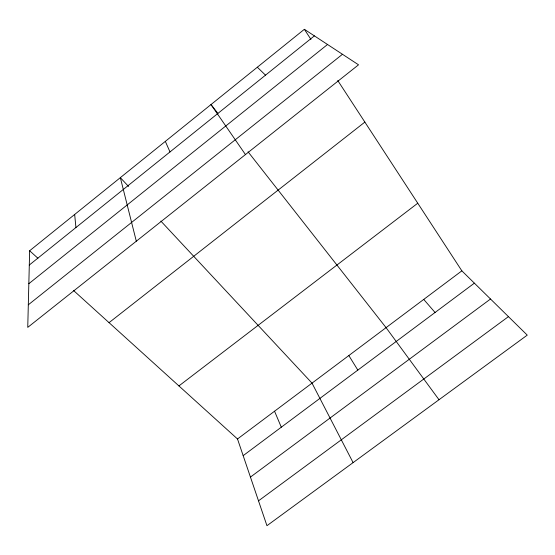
<?xml version="1.0" encoding="UTF-8"?>
<svg xmlns="http://www.w3.org/2000/svg" width="555" height="555" viewBox="0 0 555 555"><rect width="100%" height="100%" fill="white"/><g stroke="black" fill="none" stroke-linecap="round" stroke-linejoin="round"><path stroke-width="0.83" d="M29.651 250.756L27.75 327.374L358.537 64.81L304.362 29.304L29.651 250.756L37.913 258.235M29.297 265.033L314.38 35.874M28.832 283.702L327.54 44.49M28.312 304.806L342.477 54.286M109.051 322.656L364.864 122.093M178.918 385.926L417.755 203.213M237.505 438.977L461.857 270.847L527.25 335.13L266.948 525.696L237.505 438.977L73.496 290.459M243.166 455.648L474.372 283.154M250.444 477.085L490.509 299.013M258.505 500.839L508.435 316.634M257.333 67.217L265.512 75.154M128.566 186.466L120.338 177.649L136.308 241.21M160.867 221.091L312.021 383.13L353.098 462.627M423.736 299.416L435.058 312.486M217.879 113.345L210.997 104.569L245.456 154.567M248.057 151.799L386.065 327.644L439.005 399.732M304.362 29.304L310.946 39.405M337.752 80.517L461.857 270.847M348.831 355.547L357.836 370.102M165.334 141.379L169.99 151.938M274.545 411.22L281.302 427.197M74.661 214.473L75.938 227.536"/></g></svg>
